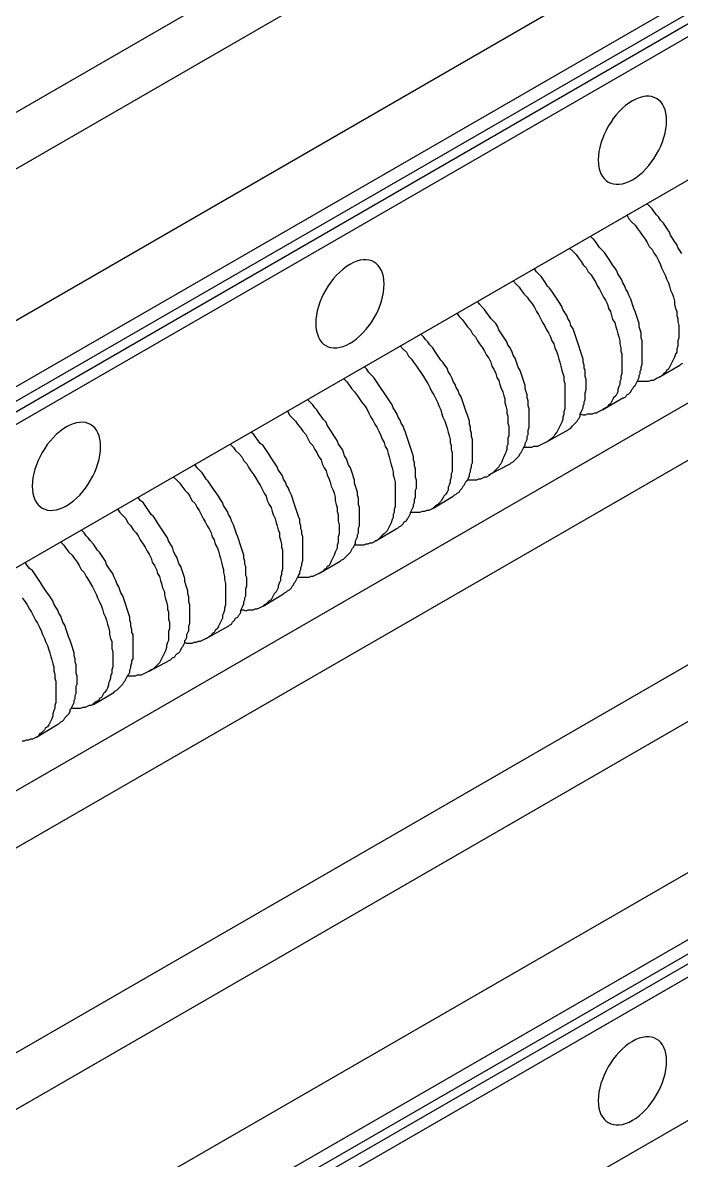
# Model space of a CAD drawing. Extents: x 23 to 317, y -101 to 289.
# Drawn here: x 129.75 to 139.47, y 107.87 to 124.68 of the extents above; entities that cross this region are included whole.
import ezdxf

# ---------------------------------------------------------------- set-up
doc = ezdxf.new("R2010")
doc.units = 0
doc.layers.get('0').update_dxf_attribs({"linetype": 'CONTINUOUS'})

msp = doc.modelspace()

# ---------------------------------------------------------------- linework, layer by layer
at = {"color": 7}
for points in [[(107.420693, 110.525331), (157.13057, 139.237588)], [(108.141126, 110.105078), (157.13057, 138.397083)], [(156.740336, 135.935603), (110.752696, 109.369636), (111.353057, 109.024429)], [(157.055525, 135.125116), (111.473129, 108.814303)], [(157.13057, 134.960017), (111.773309, 108.769276)], [(157.13057, 134.809927), (111.923399, 108.69423), (111.998444, 108.559149)], [(157.13057, 134.61481), (111.998444, 108.559149), (111.998444, 106.442877)], [(157.13057, 132.498538), (111.998444, 106.442877)], [(120.673659, 108.153906), (157.115561, 129.196553)], [(120.673659, 107.313401), (157.13057, 128.356048)], [(121.138938, 104.551741), (157.13057, 125.339235)], [(121.138938, 103.711236), (157.13057, 124.498729)], [(156.740336, 122.03725), (115.720682, 98.353015)], [(139.479962, 121.27179), (139.449944, 121.316817), (139.419926, 121.361844), (139.404917, 121.406871), (139.374899, 121.451898), (139.34488, 121.496925), (139.314862, 121.541952), (139.299853, 121.586979), (139.269835, 121.632006), (139.239817, 121.677034), (139.209799, 121.722061), (139.164772, 121.767088), (139.134754, 121.812115), (139.104736, 121.842133), (139.074718, 121.88716), (139.0447, 121.932187), (138.999673, 121.977214), (138.969655, 122.007232)], [(138.669475, 121.842133), (138.699493, 121.782097), (138.74452, 121.73707), (138.789547, 121.692043), (138.819565, 121.647015), (138.864592, 121.586979), (138.89461, 121.541952), (138.939637, 121.481916), (138.969655, 121.436889), (138.999673, 121.376853), (139.0447, 121.331826), (139.074718, 121.27179), (139.104736, 121.226763), (139.134754, 121.166727), (139.164772, 121.106691), (139.179781, 121.061664), (139.209799, 121.001628), (139.239817, 120.941592), (139.254826, 120.896564), (139.284844, 120.836528), (139.299853, 120.791501), (139.314862, 120.731465), (139.34488, 120.671429), (139.359889, 120.626402), (139.374899, 120.566366), (139.374899, 120.521339), (139.389908, 120.461303), (139.404917, 120.416276), (139.404917, 120.35624), (139.419926, 120.311213), (139.419926, 120.266186), (139.434935, 120.206149), (139.434935, 120.161122), (139.434935, 120.116095), (139.434935, 120.071068), (139.434935, 120.026041), (139.419926, 119.981014), (139.419926, 119.935987), (139.419926, 119.905969), (139.404917, 119.860942), (139.404917, 119.815915), (139.389908, 119.785897), (139.374899, 119.74087), (139.359889, 119.710852), (139.34488, 119.680834), (139.329871, 119.650816), (139.314862, 119.620798), (139.299853, 119.59078), (139.284844, 119.560762), (139.254826, 119.545753), (139.239817, 119.515735), (139.209799, 119.500726), (139.19479, 119.470707), (139.164772, 119.455698), (139.134754, 119.440689), (139.104736, 119.42568), (139.089727, 119.410671), (139.059709, 119.395662), (139.029691, 119.395662), (138.984664, 119.380653), (138.954646, 119.380653), (138.924628, 119.380653), (138.89461, 119.380653), (138.849583, 119.380653), (138.819565, 119.380653)], [(138.609438, 119.140509), (138.624447, 119.140509), (138.654466, 119.155518), (138.669475, 119.185536), (138.699493, 119.200545), (138.714502, 119.215554), (138.729511, 119.230563), (138.74452, 119.260581), (138.759529, 119.27559), (138.774538, 119.305608), (138.789547, 119.320617), (138.804556, 119.350635), (138.819565, 119.380653), (138.834574, 119.410671), (138.849583, 119.440689), (138.849583, 119.470707), (138.864592, 119.500726), (138.864592, 119.530744), (138.879601, 119.560762), (138.879601, 119.59078), (138.89461, 119.635807), (138.89461, 119.665825), (138.89461, 119.695843), (138.89461, 119.74087), (138.89461, 119.770888), (138.89461, 119.815915), (138.89461, 119.860942), (138.89461, 119.89096), (138.89461, 119.935987), (138.89461, 119.981014), (138.879601, 120.026041), (138.879601, 120.071068), (138.879601, 120.101086), (138.864592, 120.146113), (138.849583, 120.19114), (138.849583, 120.236168), (138.834574, 120.281195), (138.819565, 120.326222), (138.804556, 120.371249), (138.789547, 120.416276), (138.774538, 120.461303), (138.759529, 120.50633), (138.74452, 120.551357), (138.729511, 120.596384), (138.699493, 120.65642), (138.684484, 120.701447), (138.654466, 120.746474), (138.639456, 120.791501), (138.609438, 120.836528), (138.594429, 120.881555), (138.564411, 120.926582), (138.534393, 120.97161), (138.519384, 121.016637), (138.489366, 121.061664), (138.459348, 121.106691), (138.42933, 121.151718), (138.399312, 121.196745), (138.369294, 121.241772), (138.339276, 121.286799), (138.309258, 121.316817), (138.264231, 121.361844), (138.234213, 121.406871), (138.204195, 121.451898), (138.174177, 121.481916), (138.12915, 121.526943)], [(157.055525, 121.226763), (116.110916, 97.587555)], [(137.828969, 121.346835), (137.873996, 121.301808), (137.919023, 121.256781), (137.949042, 121.211754), (137.994069, 121.151718), (138.024087, 121.106691), (138.069114, 121.061664), (138.099132, 121.001628), (138.144159, 120.956601), (138.174177, 120.896564), (138.204195, 120.851537), (138.234213, 120.791501), (138.264231, 120.746474), (138.294249, 120.686438), (138.324267, 120.626402), (138.354285, 120.581375), (138.384303, 120.521339), (138.399312, 120.461303), (138.42933, 120.416276), (138.444339, 120.35624), (138.459348, 120.296204), (138.489366, 120.251177), (138.504375, 120.19114), (138.519384, 120.146113), (138.534393, 120.086077), (138.549402, 120.04105), (138.564411, 119.981014), (138.564411, 119.935987), (138.57942, 119.875951), (138.57942, 119.830924), (138.594429, 119.785897), (138.594429, 119.725861), (138.594429, 119.680834), (138.594429, 119.635807), (138.594429, 119.59078), (138.594429, 119.545753), (138.594429, 119.500726), (138.57942, 119.455698), (138.57942, 119.410671), (138.564411, 119.380653), (138.564411, 119.335626), (138.549402, 119.305608), (138.534393, 119.260581), (138.534393, 119.230563), (138.519384, 119.200545), (138.504375, 119.170527), (138.474357, 119.140509), (138.459348, 119.110491), (138.444339, 119.080473), (138.42933, 119.050455), (138.399312, 119.035446), (138.384303, 119.005428), (138.354285, 118.990419), (138.324267, 118.97541), (138.309258, 118.960401), (138.27924, 118.945392), (138.249222, 118.930383), (138.219204, 118.915374), (138.189186, 118.915374), (138.159168, 118.900365), (138.12915, 118.900365), (138.084123, 118.900365), (138.054105, 118.885356), (138.024087, 118.885356), (137.97906, 118.900365)], [(157.13057, 121.061664), (116.20097, 97.422456)], [(137.768933, 118.645211), (137.798951, 118.66022), (137.81396, 118.675229), (137.843978, 118.690238), (137.858987, 118.720256), (137.873996, 118.735265), (137.889005, 118.750274), (137.919023, 118.780293), (137.934032, 118.795302), (137.949042, 118.82532), (137.964051, 118.840329), (137.97906, 118.870347), (137.97906, 118.900365), (137.994069, 118.930383), (138.009078, 118.960401), (138.024087, 118.990419), (138.024087, 119.020437), (138.039096, 119.050455), (138.039096, 119.080473), (138.054105, 119.110491), (138.054105, 119.140509), (138.054105, 119.185536), (138.054105, 119.215554), (138.069114, 119.260581), (138.069114, 119.290599), (138.069114, 119.335626), (138.069114, 119.380653), (138.069114, 119.410671), (138.054105, 119.455698), (138.054105, 119.500726), (138.054105, 119.545753), (138.039096, 119.575771), (138.039096, 119.620798), (138.024087, 119.665825), (138.024087, 119.710852), (138.009078, 119.755879), (137.994069, 119.800906), (137.97906, 119.845933), (137.964051, 119.89096), (137.949042, 119.935987), (137.934032, 119.981014), (137.919023, 120.026041), (137.904014, 120.071068), (137.889005, 120.116095), (137.873996, 120.161122), (137.843978, 120.206149), (137.828969, 120.266186), (137.798951, 120.311213), (137.783942, 120.35624), (137.753924, 120.401267), (137.723906, 120.446294), (137.708897, 120.491321), (137.678879, 120.536348), (137.648861, 120.581375), (137.618843, 120.626402), (137.588825, 120.671429), (137.558807, 120.716456), (137.528789, 120.761483), (137.498771, 120.791501), (137.468753, 120.836528), (137.438735, 120.881555), (137.408717, 120.926582), (137.36369, 120.97161), (137.333672, 121.001628), (137.303654, 121.046655)], [(157.13057, 120.911573), (116.261006, 97.317393)], [(136.988464, 120.866546), (137.033491, 120.821519), (137.078518, 120.776492), (137.108536, 120.731465), (137.153563, 120.671429), (137.19859, 120.626402), (137.228609, 120.581375), (137.273636, 120.521339), (137.303654, 120.476312), (137.333672, 120.416276), (137.36369, 120.371249), (137.393708, 120.311213), (137.423726, 120.251177), (137.453744, 120.206149), (137.483762, 120.146113), (137.51378, 120.101086), (137.543798, 120.04105), (137.558807, 119.981014), (137.588825, 119.935987), (137.603834, 119.875951), (137.633852, 119.815915), (137.648861, 119.770888), (137.66387, 119.710852), (137.678879, 119.665825), (137.693888, 119.605789), (137.708897, 119.545753), (137.723906, 119.500726), (137.738915, 119.455698), (137.738915, 119.395662), (137.753924, 119.350635), (137.753924, 119.290599), (137.753924, 119.245572), (137.753924, 119.200545), (137.753924, 119.155518), (137.753924, 119.110491), (137.753924, 119.065464), (137.753924, 119.020437), (137.753924, 118.97541), (137.738915, 118.930383), (137.738915, 118.900365), (137.723906, 118.855338), (137.723906, 118.82532), (137.708897, 118.780293), (137.693888, 118.750274), (137.678879, 118.720256), (137.66387, 118.690238), (137.648861, 118.66022), (137.633852, 118.630202), (137.603834, 118.600184), (137.588825, 118.570166), (137.573816, 118.555157), (137.543798, 118.525139), (137.51378, 118.51013), (137.498771, 118.495121), (137.468753, 118.480112), (137.438735, 118.465103), (137.408717, 118.450094), (137.378699, 118.435085), (137.348681, 118.420076), (137.318663, 118.420076), (137.288645, 118.420076), (137.258627, 118.405067), (137.213599, 118.405067), (137.183581, 118.405067), (137.153563, 118.405067)], [(157.13057, 120.716456), (116.336051, 97.167302)], [(136.943437, 118.164923), (136.958446, 118.179932), (136.988464, 118.194941), (137.003473, 118.20995), (137.018482, 118.224959), (137.0485, 118.254977), (137.063509, 118.269986), (137.078518, 118.284995), (137.093527, 118.315013), (137.108536, 118.330022), (137.123545, 118.36004), (137.138554, 118.390058), (137.153563, 118.420076), (137.168572, 118.435085), (137.168572, 118.465103), (137.183581, 118.495121), (137.19859, 118.525139), (137.19859, 118.570166), (137.213599, 118.600184), (137.213599, 118.630202), (137.213599, 118.66022), (137.228609, 118.705247), (137.228609, 118.735265), (137.228609, 118.780293), (137.228609, 118.810311), (137.228609, 118.855338), (137.228609, 118.885356), (137.228609, 118.930383), (137.228609, 118.97541), (137.213599, 119.020437), (137.213599, 119.050455), (137.213599, 119.095482), (137.19859, 119.140509), (137.19859, 119.185536), (137.183581, 119.230563), (137.168572, 119.27559), (137.168572, 119.320617), (137.153563, 119.365644), (137.138554, 119.410671), (137.123545, 119.455698), (137.108536, 119.500726), (137.093527, 119.545753), (137.063509, 119.59078), (137.0485, 119.635807), (137.033491, 119.680834), (137.018482, 119.725861), (136.988464, 119.770888), (136.973455, 119.815915), (136.943437, 119.875951), (136.913419, 119.920978), (136.89841, 119.966005), (136.868392, 120.011032), (136.838374, 120.056059), (136.808356, 120.101086), (136.778338, 120.146113), (136.763329, 120.19114), (136.733311, 120.236168), (136.703293, 120.266186), (136.658266, 120.311213), (136.628248, 120.35624), (136.59823, 120.401267), (136.568212, 120.446294), (136.538194, 120.476312), (136.493166, 120.521339), (136.463148, 120.566366)], [(136.162968, 120.386258), (136.192986, 120.341231), (136.238013, 120.296204), (136.28304, 120.236168), (136.313058, 120.19114), (136.358085, 120.146113), (136.388103, 120.086077), (136.43313, 120.04105), (136.463148, 119.981014), (136.493166, 119.935987), (136.538194, 119.875951), (136.568212, 119.830924), (136.59823, 119.770888), (136.628248, 119.725861), (136.658266, 119.665825), (136.673275, 119.605789), (136.703293, 119.560762), (136.733311, 119.500726), (136.74832, 119.440689), (136.778338, 119.395662), (136.793347, 119.335626), (136.808356, 119.290599), (136.838374, 119.230563), (136.853383, 119.170527), (136.868392, 119.1255), (136.868392, 119.065464), (136.883401, 119.020437), (136.89841, 118.960401), (136.89841, 118.915374), (136.913419, 118.870347), (136.913419, 118.810311), (136.913419, 118.765283), (136.928428, 118.720256), (136.928428, 118.675229), (136.928428, 118.630202), (136.928428, 118.585175), (136.913419, 118.540148), (136.913419, 118.495121), (136.913419, 118.450094), (136.89841, 118.420076), (136.89841, 118.375049), (136.883401, 118.330022), (136.868392, 118.300004), (136.853383, 118.269986), (136.838374, 118.239968), (136.823365, 118.194941), (136.808356, 118.164923), (136.793347, 118.149914), (136.778338, 118.119896), (136.74832, 118.089878), (136.733311, 118.074869), (136.703293, 118.04485), (136.688284, 118.029841), (136.658266, 118.014832), (136.628248, 117.984814), (136.59823, 117.969805), (136.568212, 117.969805), (136.538194, 117.954796), (136.508176, 117.939787), (136.478157, 117.939787), (136.448139, 117.924778), (136.418121, 117.924778), (136.388103, 117.924778), (136.343076, 117.924778), (136.313058, 117.924778)], [(136.102932, 117.684634), (136.117941, 117.699643), (136.147959, 117.714652), (136.162968, 117.729661), (136.192986, 117.74467), (136.207995, 117.774688), (136.223004, 117.789697), (136.238013, 117.804706), (136.253022, 117.834724), (136.268031, 117.849733), (136.28304, 117.879751), (136.298049, 117.909769), (136.313058, 117.924778), (136.328067, 117.954796), (136.343076, 117.984814), (136.343076, 118.014832), (136.358085, 118.04485), (136.358085, 118.074869), (136.373094, 118.119896), (136.373094, 118.149914), (136.388103, 118.179932), (136.388103, 118.224959), (136.388103, 118.254977), (136.388103, 118.300004), (136.388103, 118.330022), (136.388103, 118.375049), (136.388103, 118.405067), (136.388103, 118.450094), (136.388103, 118.495121), (136.388103, 118.525139), (136.373094, 118.570166), (136.373094, 118.615193), (136.358085, 118.66022), (136.358085, 118.705247), (136.343076, 118.750274), (136.343076, 118.795302), (136.328067, 118.840329), (136.313058, 118.885356), (136.298049, 118.930383), (136.28304, 118.97541), (136.268031, 119.020437), (136.253022, 119.065464), (136.238013, 119.110491), (136.223004, 119.155518), (136.192986, 119.200545), (136.177977, 119.245572), (136.147959, 119.290599), (136.13295, 119.335626), (136.102932, 119.380653), (136.087923, 119.42568), (136.057905, 119.485716), (136.027887, 119.530744), (136.012878, 119.575771), (135.98286, 119.620798), (135.952842, 119.665825), (135.922824, 119.695843), (135.892806, 119.74087), (135.862788, 119.785897), (135.83277, 119.830924), (135.802752, 119.875951), (135.757724, 119.920978), (135.727706, 119.966005), (135.697688, 119.996023), (135.66767, 120.04105), (135.622643, 120.086077)], [(135.322463, 119.905969), (135.36749, 119.860942), (135.412517, 119.815915), (135.442535, 119.755879), (135.487562, 119.710852), (135.51758, 119.665825), (135.562607, 119.605789), (135.592625, 119.560762), (135.637652, 119.500726), (135.66767, 119.455698), (135.697688, 119.395662), (135.727706, 119.350635), (135.757724, 119.290599), (135.787743, 119.230563), (135.817761, 119.185536), (135.847779, 119.1255), (135.877797, 119.065464), (135.892806, 119.020437), (135.922824, 118.960401), (135.937833, 118.900365), (135.952842, 118.855338), (135.98286, 118.795302), (135.997869, 118.750274), (136.012878, 118.690238), (136.027887, 118.630202), (136.042896, 118.585175), (136.057905, 118.525139), (136.057905, 118.480112), (136.072914, 118.435085), (136.072914, 118.375049), (136.087923, 118.330022), (136.087923, 118.284995), (136.087923, 118.224959), (136.087923, 118.179932), (136.087923, 118.134905), (136.087923, 118.089878), (136.087923, 118.04485), (136.072914, 118.014832), (136.072914, 117.969805), (136.057905, 117.924778), (136.057905, 117.89476), (136.042896, 117.849733), (136.027887, 117.819715), (136.027887, 117.774688), (136.012878, 117.74467), (135.997869, 117.714652), (135.967851, 117.684634), (135.952842, 117.654616), (135.937833, 117.639607), (135.922824, 117.609589), (135.892806, 117.579571), (135.877797, 117.564562), (135.847779, 117.549553), (135.817761, 117.519535), (135.802752, 117.504526), (135.772733, 117.489517), (135.742715, 117.474508), (135.712697, 117.474508), (135.682679, 117.459499), (135.652661, 117.459499), (135.607634, 117.44449), (135.577616, 117.44449), (135.547598, 117.44449), (135.51758, 117.44449), (135.472553, 117.44449)], [(135.262427, 117.204345), (135.292445, 117.219354), (135.307454, 117.234363), (135.337472, 117.249372), (135.352481, 117.264381), (135.36749, 117.27939), (135.382499, 117.309408), (135.412517, 117.324417), (135.427526, 117.354436), (135.442535, 117.369445), (135.457544, 117.399463), (135.472553, 117.429481), (135.472553, 117.44449), (135.487562, 117.474508), (135.502571, 117.504526), (135.51758, 117.534544), (135.51758, 117.564562), (135.532589, 117.59458), (135.532589, 117.639607), (135.547598, 117.669625), (135.547598, 117.699643), (135.547598, 117.729661), (135.547598, 117.774688), (135.562607, 117.804706), (135.562607, 117.849733), (135.562607, 117.89476), (135.562607, 117.924778), (135.547598, 117.969805), (135.547598, 118.014832), (135.547598, 118.04485), (135.547598, 118.089878), (135.532589, 118.134905), (135.532589, 118.179932), (135.51758, 118.224959), (135.51758, 118.269986), (135.502571, 118.315013), (135.487562, 118.36004), (135.472553, 118.405067), (135.457544, 118.450094), (135.442535, 118.495121), (135.427526, 118.540148), (135.412517, 118.585175), (135.397508, 118.630202), (135.382499, 118.675229), (135.36749, 118.720256), (135.337472, 118.765283), (135.322463, 118.810311), (135.292445, 118.855338), (135.277436, 118.900365), (135.247418, 118.945392), (135.2174, 118.990419), (135.202391, 119.035446), (135.172373, 119.080473), (135.142355, 119.1255), (135.112337, 119.170527), (135.082319, 119.215554), (135.0523, 119.260581), (135.022282, 119.305608), (134.992264, 119.350635), (134.962246, 119.395662), (134.932228, 119.440689), (134.90221, 119.470707), (134.857183, 119.515735), (134.827165, 119.560762), (134.797147, 119.59078)], [(139.134754, 119.440689), (139.449944, 119.620798)], [(139.449944, 119.620798), (139.464953, 119.635807), (139.494971, 119.650816)], [(134.481958, 119.42568), (134.526985, 119.380653), (134.572012, 119.320617), (134.60203, 119.27559), (134.647057, 119.230563), (134.692084, 119.170527), (134.722102, 119.1255), (134.75212, 119.080473), (134.797147, 119.020437), (134.827165, 118.97541), (134.857183, 118.915374), (134.887201, 118.855338), (134.917219, 118.810311), (134.947237, 118.750274), (134.977255, 118.705247), (135.007273, 118.645211), (135.037291, 118.585175), (135.0523, 118.540148), (135.082319, 118.480112), (135.097328, 118.420076), (135.127346, 118.375049), (135.142355, 118.315013), (135.157364, 118.269986), (135.172373, 118.20995), (135.187382, 118.149914), (135.202391, 118.104887), (135.2174, 118.04485), (135.2174, 117.999823), (135.232409, 117.954796), (135.247418, 117.89476), (135.247418, 117.849733), (135.247418, 117.804706), (135.247418, 117.74467), (135.247418, 117.699643), (135.247418, 117.654616), (135.247418, 117.609589), (135.247418, 117.564562), (135.247418, 117.534544), (135.232409, 117.489517), (135.232409, 117.44449), (135.2174, 117.414472), (135.2174, 117.369445), (135.202391, 117.339427), (135.187382, 117.294399), (135.172373, 117.264381), (135.157364, 117.234363), (135.142355, 117.204345), (135.127346, 117.174327), (135.097328, 117.144309), (135.082319, 117.1293), (135.0523, 117.099282), (135.037291, 117.084273), (135.007273, 117.054255), (134.992264, 117.039246), (134.962246, 117.024237), (134.932228, 117.009228), (134.90221, 116.994219), (134.872192, 116.994219), (134.842174, 116.97921), (134.812156, 116.97921), (134.782138, 116.964201), (134.75212, 116.964201), (134.707093, 116.964201), (134.677075, 116.964201), (134.647057, 116.964201)], [(134.436931, 116.724057), (134.45194, 116.739066), (134.481958, 116.754075), (134.496967, 116.769084), (134.511976, 116.784093), (134.526985, 116.799102), (134.557003, 116.82912), (134.572012, 116.844129), (134.587021, 116.859138), (134.60203, 116.889156), (134.617039, 116.919174), (134.632048, 116.934183), (134.647057, 116.964201), (134.662066, 116.994219), (134.662066, 117.024237), (134.677075, 117.054255), (134.692084, 117.084273), (134.692084, 117.114291), (134.707093, 117.144309), (134.707093, 117.189336), (134.707093, 117.219354), (134.722102, 117.249372), (134.722102, 117.294399), (134.722102, 117.324417), (134.722102, 117.369445), (134.722102, 117.399463), (134.722102, 117.44449), (134.722102, 117.489517), (134.722102, 117.519535), (134.707093, 117.564562), (134.707093, 117.609589), (134.707093, 117.654616), (134.692084, 117.699643), (134.692084, 117.74467), (134.677075, 117.789697), (134.662066, 117.834724), (134.647057, 117.879751), (134.647057, 117.924778), (134.632048, 117.969805), (134.617039, 118.014832), (134.60203, 118.05986), (134.587021, 118.104887), (134.557003, 118.149914), (134.541994, 118.194941), (134.526985, 118.239968), (134.496967, 118.284995), (134.481958, 118.330022), (134.466949, 118.375049), (134.436931, 118.420076), (134.406913, 118.465103), (134.391904, 118.51013), (134.361886, 118.555157), (134.331867, 118.600184), (134.301849, 118.645211), (134.271831, 118.690238), (134.241813, 118.735265), (134.226804, 118.780293), (134.181777, 118.82532), (134.151759, 118.870347), (134.121741, 118.915374), (134.091723, 118.960401), (134.061705, 118.990419), (134.031687, 119.035446), (133.98666, 119.080473), (133.956642, 119.110491)], [(138.309258, 118.960401), (138.609438, 119.140509)], [(133.656462, 118.945392), (133.68648, 118.885356), (133.731507, 118.840329), (133.776534, 118.795302), (133.806552, 118.750274), (133.851579, 118.690238), (133.881597, 118.645211), (133.926624, 118.600184), (133.956642, 118.540148), (133.98666, 118.480112), (134.031687, 118.435085), (134.061705, 118.375049), (134.091723, 118.330022), (134.121741, 118.269986), (134.151759, 118.224959), (134.166768, 118.164923), (134.196786, 118.104887), (134.226804, 118.05986), (134.241813, 117.999823), (134.271831, 117.939787), (134.28684, 117.89476), (134.301849, 117.834724), (134.331867, 117.774688), (134.346877, 117.729661), (134.361886, 117.669625), (134.361886, 117.624598), (134.376895, 117.564562), (134.391904, 117.519535), (134.391904, 117.459499), (134.406913, 117.414472), (134.406913, 117.369445), (134.406913, 117.324417), (134.421922, 117.264381), (134.421922, 117.219354), (134.421922, 117.174327), (134.421922, 117.1293), (134.406913, 117.084273), (134.406913, 117.039246), (134.406913, 117.009228), (134.391904, 116.964201), (134.391904, 116.919174), (134.376895, 116.889156), (134.361886, 116.859138), (134.346877, 116.814111), (134.331867, 116.784093), (134.316858, 116.754075), (134.301849, 116.724057), (134.28684, 116.694039), (134.271831, 116.664021), (134.241813, 116.649012), (134.226804, 116.618994), (134.196786, 116.603984), (134.181777, 116.573966), (134.151759, 116.558957), (134.121741, 116.543948), (134.091723, 116.528939), (134.061705, 116.51393), (134.031687, 116.498921), (134.001669, 116.498921), (133.971651, 116.483912), (133.941633, 116.483912), (133.911615, 116.483912), (133.881597, 116.483912), (133.83657, 116.483912), (133.806552, 116.483912)], [(157.13057, 118.600184), (117.176557, 95.531319)], [(133.596425, 116.243768), (133.611434, 116.258777), (133.641453, 116.273786), (133.656462, 116.288795), (133.68648, 116.303804), (133.701489, 116.318813), (133.716498, 116.333822), (133.731507, 116.36384), (133.746516, 116.378849), (133.761525, 116.408867), (133.776534, 116.423876), (133.791543, 116.453894), (133.806552, 116.483912), (133.821561, 116.51393), (133.83657, 116.543948), (133.83657, 116.573966), (133.851579, 116.603984), (133.851579, 116.634003), (133.866588, 116.664021), (133.866588, 116.694039), (133.881597, 116.739066), (133.881597, 116.769084), (133.881597, 116.799102), (133.881597, 116.844129), (133.881597, 116.874147), (133.881597, 116.919174), (133.881597, 116.964201), (133.881597, 116.994219), (133.881597, 117.039246), (133.881597, 117.084273), (133.866588, 117.1293), (133.866588, 117.174327), (133.851579, 117.204345), (133.851579, 117.249372), (133.83657, 117.294399), (133.83657, 117.339427), (133.821561, 117.384454), (133.806552, 117.429481), (133.791543, 117.474508), (133.776534, 117.519535), (133.761525, 117.564562), (133.746516, 117.609589), (133.731507, 117.654616), (133.716498, 117.699643), (133.68648, 117.759679), (133.671471, 117.804706), (133.641453, 117.849733), (133.626444, 117.89476), (133.596425, 117.939787), (133.581416, 117.984814), (133.551398, 118.029841), (133.52138, 118.074869), (133.506371, 118.119896), (133.476353, 118.164923), (133.446335, 118.20995), (133.416317, 118.254977), (133.386299, 118.300004), (133.356281, 118.345031), (133.326263, 118.390058), (133.296245, 118.435085), (133.251218, 118.465103), (133.2212, 118.51013), (133.191182, 118.555157), (133.161164, 118.600184), (133.116137, 118.630202)], [(137.468753, 118.480112), (137.768933, 118.645211)], [(132.815956, 118.450094), (132.860983, 118.405067), (132.891001, 118.36004), (132.936029, 118.315013), (132.981056, 118.269986), (133.011074, 118.20995), (133.056101, 118.164923), (133.086119, 118.104887), (133.116137, 118.05986), (133.161164, 117.999823), (133.191182, 117.954796), (133.2212, 117.89476), (133.251218, 117.849733), (133.281236, 117.789697), (133.311254, 117.729661), (133.341272, 117.684634), (133.356281, 117.624598), (133.386299, 117.564562), (133.416317, 117.519535), (133.431326, 117.459499), (133.446335, 117.414472), (133.476353, 117.354436), (133.491362, 117.294399), (133.506371, 117.249372), (133.52138, 117.189336), (133.536389, 117.144309), (133.536389, 117.084273), (133.551398, 117.039246), (133.566407, 116.97921), (133.566407, 116.934183), (133.581416, 116.889156), (133.581416, 116.82912), (133.581416, 116.784093), (133.581416, 116.739066), (133.581416, 116.694039), (133.581416, 116.649012), (133.581416, 116.603984), (133.566407, 116.558957), (133.566407, 116.528939), (133.551398, 116.483912), (133.551398, 116.438885), (133.536389, 116.408867), (133.52138, 116.36384), (133.52138, 116.333822), (133.506371, 116.303804), (133.491362, 116.273786), (133.461344, 116.243768), (133.446335, 116.21375), (133.431326, 116.183732), (133.416317, 116.153714), (133.386299, 116.138705), (133.37129, 116.123696), (133.341272, 116.093678), (133.311254, 116.078669), (133.296245, 116.06366), (133.266227, 116.048651), (133.236209, 116.033642), (133.206191, 116.018633), (133.176173, 116.018633), (133.146155, 116.003624), (133.101128, 116.003624), (133.07111, 116.003624), (133.041092, 115.988615), (133.011074, 116.003624), (132.966047, 116.003624)], [(136.628248, 117.999823), (136.943437, 118.164923)], [(132.75592, 115.74847), (132.785938, 115.763479), (132.800947, 115.778488), (132.830965, 115.793497), (132.845974, 115.823515), (132.860983, 115.838524), (132.875992, 115.853533), (132.891001, 115.883551), (132.92102, 115.898561), (132.936029, 115.928579), (132.951038, 115.943588), (132.966047, 115.973606), (132.966047, 116.003624), (132.981056, 116.033642), (132.996065, 116.06366), (133.011074, 116.093678), (133.011074, 116.123696), (133.026083, 116.153714), (133.026083, 116.183732), (133.041092, 116.21375), (133.041092, 116.258777), (133.041092, 116.288795), (133.041092, 116.318813), (133.056101, 116.36384), (133.056101, 116.393858), (133.056101, 116.438885), (133.056101, 116.483912), (133.041092, 116.51393), (133.041092, 116.558957), (133.041092, 116.603984), (133.041092, 116.649012), (133.026083, 116.67903), (133.026083, 116.724057), (133.011074, 116.769084), (133.011074, 116.814111), (132.996065, 116.859138), (132.981056, 116.904165), (132.966047, 116.949192), (132.951038, 116.994219), (132.936029, 117.039246), (132.92102, 117.084273), (132.906011, 117.1293), (132.891001, 117.174327), (132.875992, 117.219354), (132.860983, 117.264381), (132.830965, 117.324417), (132.815956, 117.369445), (132.785938, 117.414472), (132.770929, 117.459499), (132.740911, 117.504526), (132.710893, 117.549553), (132.695884, 117.59458), (132.665866, 117.639607), (132.635848, 117.684634), (132.60583, 117.729661), (132.575812, 117.774688), (132.545794, 117.819715), (132.515776, 117.864742), (132.485758, 117.909769), (132.45574, 117.939787), (132.425722, 117.984814), (132.395704, 118.029841), (132.350677, 118.074869), (132.320659, 118.104887), (132.290641, 118.149914)], [(131.975451, 117.969805), (132.020478, 117.924778), (132.065505, 117.879751), (132.095523, 117.834724), (132.14055, 117.774688), (132.185578, 117.729661), (132.215596, 117.684634), (132.245614, 117.624598), (132.290641, 117.579571), (132.320659, 117.519535), (132.350677, 117.474508), (132.380695, 117.414472), (132.410713, 117.354436), (132.440731, 117.309408), (132.470749, 117.249372), (132.500767, 117.204345), (132.530785, 117.144309), (132.545794, 117.084273), (132.575812, 117.039246), (132.590821, 116.97921), (132.620839, 116.919174), (132.635848, 116.874147), (132.650857, 116.814111), (132.665866, 116.769084), (132.680875, 116.709048), (132.695884, 116.649012), (132.710893, 116.603984), (132.710893, 116.558957), (132.725902, 116.498921), (132.725902, 116.453894), (132.740911, 116.393858), (132.740911, 116.348831), (132.740911, 116.303804), (132.740911, 116.258777), (132.740911, 116.21375), (132.740911, 116.168723), (132.740911, 116.123696), (132.740911, 116.078669), (132.725902, 116.033642), (132.725902, 116.003624), (132.710893, 115.958597), (132.695884, 115.928579), (132.695884, 115.883551), (132.680875, 115.853533), (132.665866, 115.823515), (132.650857, 115.793497), (132.635848, 115.763479), (132.620839, 115.733461), (132.590821, 115.703443), (132.575812, 115.673425), (132.545794, 115.658416), (132.530785, 115.628398), (132.500767, 115.613389), (132.485758, 115.59838), (132.45574, 115.583371), (132.425722, 115.568362), (132.395704, 115.553353), (132.365686, 115.538344), (132.335668, 115.538344), (132.30565, 115.523335), (132.275632, 115.523335), (132.245614, 115.508326), (132.200587, 115.508326), (132.170568, 115.508326), (132.14055, 115.523335)], [(131.930424, 115.268182), (131.945433, 115.283191), (131.960442, 115.2982), (131.99046, 115.313209), (132.005469, 115.343227), (132.020478, 115.358236), (132.050496, 115.373245), (132.065505, 115.388254), (132.080514, 115.418272), (132.095523, 115.44829), (132.110532, 115.463299), (132.125541, 115.493317), (132.14055, 115.523335), (132.14055, 115.553353), (132.155559, 115.568362), (132.170568, 115.59838), (132.170568, 115.643407), (132.185578, 115.673425), (132.200587, 115.703443), (132.200587, 115.733461), (132.200587, 115.763479), (132.215596, 115.808506), (132.215596, 115.838524), (132.215596, 115.883551), (132.215596, 115.91357), (132.215596, 115.958597), (132.215596, 115.988615), (132.215596, 116.033642), (132.215596, 116.078669), (132.200587, 116.123696), (132.200587, 116.153714), (132.200587, 116.198741), (132.185578, 116.243768), (132.185578, 116.288795), (132.170568, 116.333822), (132.155559, 116.378849), (132.14055, 116.423876), (132.14055, 116.468903), (132.125541, 116.51393), (132.110532, 116.558957), (132.095523, 116.603984), (132.080514, 116.649012), (132.050496, 116.694039), (132.035487, 116.739066), (132.020478, 116.784093), (131.99046, 116.82912), (131.975451, 116.874147), (131.960442, 116.934183), (131.930424, 116.97921), (131.900406, 117.024237), (131.885397, 117.069264), (131.855379, 117.114291), (131.825361, 117.159318), (131.795343, 117.204345), (131.765325, 117.249372), (131.735307, 117.294399), (131.705289, 117.339427), (131.675271, 117.384454), (131.645253, 117.414472), (131.615235, 117.459499), (131.585217, 117.504526), (131.555199, 117.549553), (131.525181, 117.59458), (131.480154, 117.624598), (131.450135, 117.669625)], [(135.802752, 117.504526), (136.102932, 117.684634)], [(131.149955, 117.489517), (131.179973, 117.44449), (131.225, 117.399463), (131.270027, 117.354436), (131.300045, 117.294399), (131.345072, 117.249372), (131.37509, 117.189336), (131.420117, 117.144309), (131.450135, 117.099282), (131.480154, 117.039246), (131.525181, 116.97921), (131.555199, 116.934183), (131.585217, 116.874147), (131.615235, 116.82912), (131.645253, 116.769084), (131.660262, 116.709048), (131.69028, 116.664021), (131.720298, 116.603984), (131.735307, 116.543948), (131.765325, 116.498921), (131.780334, 116.438885), (131.795343, 116.393858), (131.810352, 116.333822), (131.84037, 116.273786), (131.84037, 116.228759), (131.855379, 116.168723), (131.870388, 116.123696), (131.885397, 116.06366), (131.885397, 116.018633), (131.900406, 115.973606), (131.900406, 115.91357), (131.900406, 115.868542), (131.915415, 115.823515), (131.915415, 115.778488), (131.915415, 115.733461), (131.900406, 115.688434), (131.900406, 115.643407), (131.900406, 115.59838), (131.900406, 115.553353), (131.885397, 115.523335), (131.870388, 115.478308), (131.870388, 115.44829), (131.855379, 115.403263), (131.84037, 115.373245), (131.825361, 115.343227), (131.810352, 115.313209), (131.795343, 115.283191), (131.780334, 115.253173), (131.765325, 115.223155), (131.735307, 115.193137), (131.720298, 115.178128), (131.69028, 115.148109), (131.675271, 115.1331), (131.645253, 115.118091), (131.615235, 115.103082), (131.585217, 115.088073), (131.555199, 115.073064), (131.525181, 115.058055), (131.495163, 115.043046), (131.465145, 115.043046), (131.435126, 115.043046), (131.405108, 115.028037), (131.37509, 115.028037), (131.330063, 115.028037), (131.300045, 115.028037)], [(131.089919, 114.787893), (131.104928, 114.802902), (131.134946, 114.817911), (131.149955, 114.83292), (131.164964, 114.847929), (131.194982, 114.877947), (131.209991, 114.892956), (131.225, 114.907965), (131.240009, 114.937983), (131.255018, 114.952992), (131.270027, 114.98301), (131.285036, 115.013028), (131.300045, 115.043046), (131.315054, 115.058055), (131.330063, 115.088073), (131.330063, 115.118091), (131.345072, 115.148109), (131.345072, 115.178128), (131.360081, 115.223155), (131.360081, 115.253173), (131.37509, 115.283191), (131.37509, 115.328218), (131.37509, 115.358236), (131.37509, 115.403263), (131.37509, 115.433281), (131.37509, 115.478308), (131.37509, 115.508326), (131.37509, 115.553353), (131.37509, 115.59838), (131.37509, 115.643407), (131.360081, 115.673425), (131.360081, 115.718452), (131.345072, 115.763479), (131.345072, 115.808506), (131.330063, 115.853533), (131.330063, 115.898561), (131.315054, 115.943588), (131.300045, 115.988615), (131.285036, 116.033642), (131.270027, 116.078669), (131.255018, 116.123696), (131.240009, 116.168723), (131.225, 116.21375), (131.194982, 116.258777), (131.179973, 116.303804), (131.164964, 116.348831), (131.134946, 116.393858), (131.119937, 116.438885), (131.089919, 116.498921), (131.07491, 116.543948), (131.044892, 116.588975), (131.014874, 116.634003), (130.984856, 116.67903), (130.969847, 116.724057), (130.939829, 116.769084), (130.909811, 116.814111), (130.879793, 116.859138), (130.849775, 116.889156), (130.819757, 116.934183), (130.789739, 116.97921), (130.744712, 117.024237), (130.714693, 117.069264), (130.684675, 117.099282), (130.654657, 117.144309), (130.60963, 117.189336)], [(134.962246, 117.024237), (135.262427, 117.204345)], [(130.30945, 117.009228), (130.354477, 116.964201), (130.384495, 116.919174), (130.429522, 116.859138), (130.474549, 116.814111), (130.504567, 116.769084), (130.549594, 116.709048), (130.579612, 116.664021), (130.60963, 116.603984), (130.654657, 116.558957), (130.684675, 116.498921), (130.714693, 116.453894), (130.744712, 116.393858), (130.77473, 116.348831), (130.804748, 116.288795), (130.834766, 116.228759), (130.849775, 116.183732), (130.879793, 116.123696), (130.909811, 116.06366), (130.92482, 116.018633), (130.939829, 115.958597), (130.969847, 115.898561), (130.984856, 115.853533), (130.999865, 115.793497), (131.014874, 115.74847), (131.029883, 115.688434), (131.029883, 115.643407), (131.044892, 115.583371), (131.059901, 115.538344), (131.059901, 115.493317), (131.059901, 115.433281), (131.07491, 115.388254), (131.07491, 115.343227), (131.07491, 115.2982), (131.07491, 115.253173), (131.07491, 115.208146), (131.07491, 115.163118), (131.059901, 115.118091), (131.059901, 115.073064), (131.044892, 115.028037), (131.044892, 114.998019), (131.029883, 114.952992), (131.014874, 114.922974), (131.014874, 114.892956), (130.999865, 114.847929), (130.984856, 114.817911), (130.954838, 114.787893), (130.939829, 114.772884), (130.92482, 114.742866), (130.909811, 114.712848), (130.879793, 114.697839), (130.864784, 114.667821), (130.834766, 114.652812), (130.804748, 114.637803), (130.77473, 114.607785), (130.759721, 114.592776), (130.729702, 114.592776), (130.699684, 114.577767), (130.669666, 114.562758), (130.639648, 114.562758), (130.594621, 114.547749), (130.564603, 114.547749), (130.534585, 114.547749), (130.504567, 114.547749), (130.45954, 114.547749)], [(130.249414, 114.307604), (130.279432, 114.322613), (130.294441, 114.337622), (130.30945, 114.352631), (130.339468, 114.36764), (130.354477, 114.382649), (130.369486, 114.412667), (130.384495, 114.427676), (130.414513, 114.457695), (130.429522, 114.472704), (130.444531, 114.502722), (130.444531, 114.53274), (130.45954, 114.547749), (130.474549, 114.577767), (130.489558, 114.607785), (130.504567, 114.637803), (130.504567, 114.667821), (130.519576, 114.697839), (130.519576, 114.742866), (130.534585, 114.772884), (130.534585, 114.802902), (130.534585, 114.83292), (130.534585, 114.877947), (130.549594, 114.907965), (130.549594, 114.952992), (130.549594, 114.998019), (130.549594, 115.028037), (130.534585, 115.073064), (130.534585, 115.118091), (130.534585, 115.148109), (130.534585, 115.193137), (130.519576, 115.238164), (130.519576, 115.283191), (130.504567, 115.328218), (130.504567, 115.373245), (130.489558, 115.418272), (130.474549, 115.463299), (130.45954, 115.508326), (130.444531, 115.553353), (130.429522, 115.59838), (130.414513, 115.643407), (130.399504, 115.688434), (130.384495, 115.733461), (130.369486, 115.778488), (130.339468, 115.823515), (130.324459, 115.868542), (130.30945, 115.91357), (130.279432, 115.958597), (130.264423, 116.003624), (130.234405, 116.048651), (130.204387, 116.093678), (130.189378, 116.138705), (130.15936, 116.183732), (130.129342, 116.228759), (130.099324, 116.273786), (130.069306, 116.318813), (130.039288, 116.36384), (130.009269, 116.408867), (129.979251, 116.453894), (129.949233, 116.498921), (129.919215, 116.543948), (129.889197, 116.588975), (129.84417, 116.618994), (129.814152, 116.664021), (129.784134, 116.709048)], [(134.121741, 116.543948), (134.436931, 116.724057)], [(129.739107, 116.183732), (129.784134, 116.123696), (129.814152, 116.078669), (129.84417, 116.018633), (129.874188, 115.973606), (129.904206, 115.91357), (129.934224, 115.853533), (129.964242, 115.808506), (129.99426, 115.74847), (130.024279, 115.688434), (130.039288, 115.643407), (130.069306, 115.583371), (130.084315, 115.538344), (130.114333, 115.478308), (130.129342, 115.418272), (130.144351, 115.373245), (130.15936, 115.313209), (130.174369, 115.268182), (130.189378, 115.208146), (130.204387, 115.163118), (130.204387, 115.103082), (130.219396, 115.058055), (130.219396, 114.998019), (130.234405, 114.952992), (130.234405, 114.907965), (130.234405, 114.862938), (130.234405, 114.802902), (130.234405, 114.757875), (130.234405, 114.712848), (130.234405, 114.68283), (130.234405, 114.637803), (130.219396, 114.592776), (130.219396, 114.547749), (130.204387, 114.517731), (130.189378, 114.472704), (130.189378, 114.442685), (130.174369, 114.397658), (130.15936, 114.36764), (130.144351, 114.337622), (130.129342, 114.307604), (130.114333, 114.277586), (130.084315, 114.262577), (130.069306, 114.232559), (130.039288, 114.202541), (130.024279, 114.187532), (129.99426, 114.172523), (129.979251, 114.142505), (129.949233, 114.127496), (129.919215, 114.112487), (129.889197, 114.097478), (129.859179, 114.097478), (129.829161, 114.082469), (129.799143, 114.082469), (129.769125, 114.06746), (129.739107, 114.06746)], [(133.296245, 116.06366), (133.596425, 116.243768)], [(132.45574, 115.583371), (132.75592, 115.74847)], [(131.615235, 115.103082), (131.930424, 115.268182)], [(130.789739, 114.607785), (131.089919, 114.787893)], [(129.949233, 114.127496), (130.249414, 114.307604)]]:
    msp.add_lwpolyline(points, dxfattribs=at)
for points in [[(139.256827, 123.235961), (139.256431, 123.55767), (139.030102, 123.688331), (138.751307, 123.527801)], [(138.751307, 123.527801), (138.472513, 123.367271), (138.246825, 122.976339), (138.247221, 122.65463)], [(138.752741, 122.362791), (139.031536, 122.523321), (139.257223, 122.914253), (139.256827, 123.235961)], [(138.247221, 122.65463), (138.247617, 122.332922), (138.473946, 122.202261), (138.752741, 122.362791)], [(135.084319, 120.819509), (135.083924, 121.141217), (134.857595, 121.271878), (134.5788, 121.111348)], [(134.5788, 121.111348), (134.300005, 120.950818), (134.074318, 120.559887), (134.074713, 120.238178)], [(134.580233, 119.946339), (134.859028, 120.106869), (135.084715, 120.4978), (135.084319, 120.819509)], [(134.074713, 120.238178), (134.075109, 119.916469), (134.301438, 119.785808), (134.580233, 119.946339)], [(130.896803, 118.418065), (130.896407, 118.739774), (130.670078, 118.870435), (130.391283, 118.709905)], [(130.391283, 118.709905), (130.112488, 118.549375), (129.886801, 118.158443), (129.887197, 117.836735)], [(130.392716, 117.544895), (130.671511, 117.705425), (130.897198, 118.096357), (130.896803, 118.418065)], [(129.887197, 117.836735), (129.887592, 117.515026), (130.113921, 117.384365), (130.392716, 117.544895)], [(139.256827, 109.337608), (139.256431, 109.659316), (139.030102, 109.789977), (138.751307, 109.629447)], [(138.751307, 109.629447), (138.472513, 109.468917), (138.246825, 109.077986), (138.247221, 108.756277)], [(138.752741, 108.464438), (139.031536, 108.624968), (139.257223, 109.015899), (139.256827, 109.337608)], [(138.247221, 108.756277), (138.247617, 108.434569), (138.473946, 108.303908), (138.752741, 108.464438)]]:
    msp.add_open_spline(points, degree=3, dxfattribs=at)

doc.saveas('drawing.dxf')
